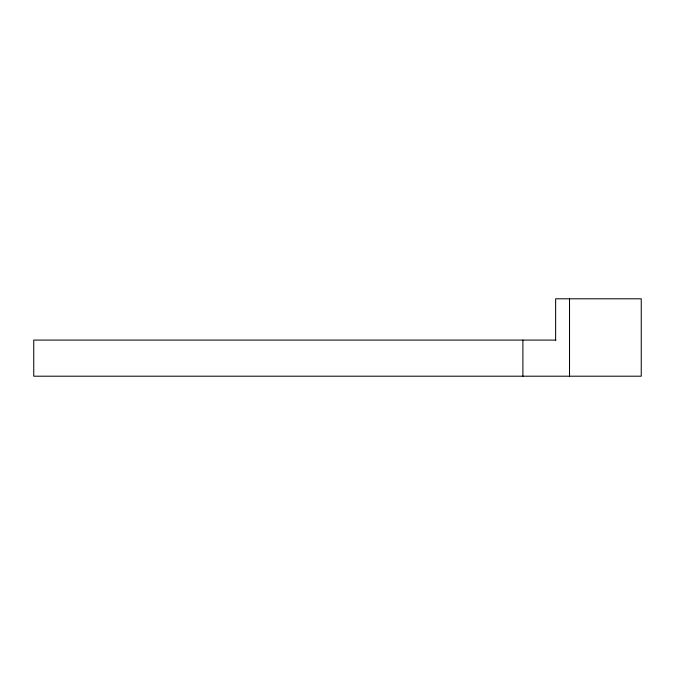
<?xml version="1.0" encoding="UTF-8"?>
<svg xmlns="http://www.w3.org/2000/svg" width="675" height="675" viewBox="0 0 675 675"><rect width="100%" height="100%" fill="white"/><g stroke="black" fill="none" stroke-linecap="round" stroke-linejoin="round"><path stroke-width="1.01" d="M555.938 340.082L33.75 340.082L33.75 376.203L641.25 376.203L641.25 298.797L555.635 298.797L555.635 340.082M569.514 298.797L569.514 376.203M522.897 340.082L522.897 376.203"/></g></svg>
